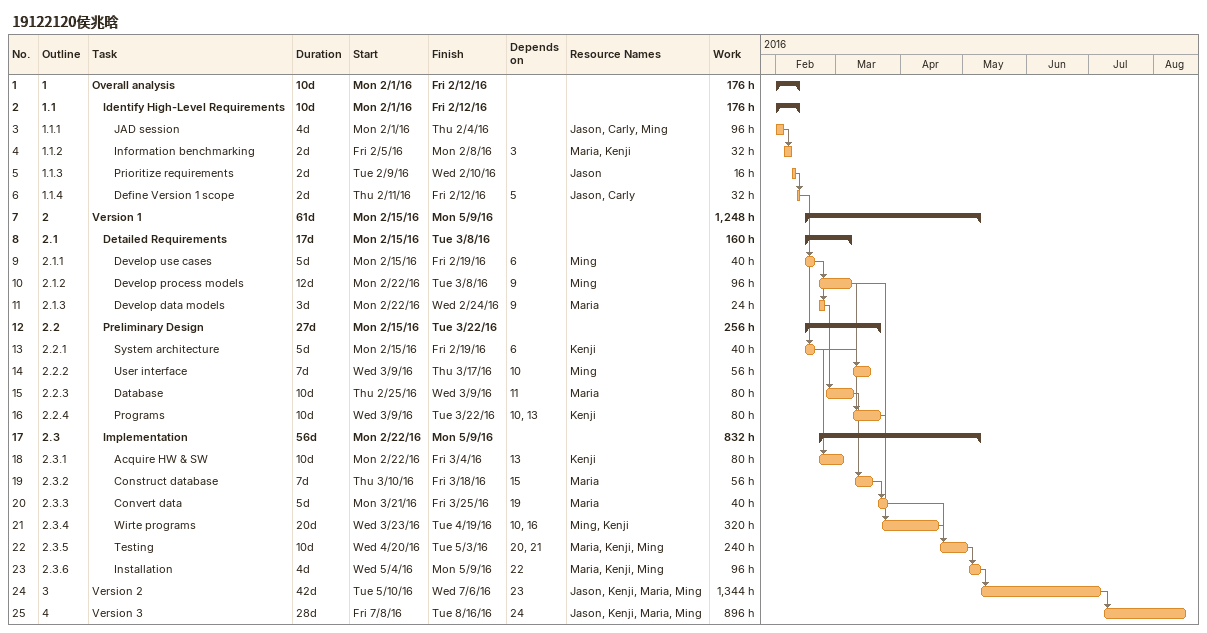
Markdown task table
19122120侯兆晗

| ID | WBS | Task | Duration | Start | Finish | Predecessors | Resources | Work (h) |
|---|---|---|---|---|---|---|---|---|
| 1 | 1 | **Overall analysis** | 10d | 2016-02-01 | 2016-02-12 |  |  | 176 |
| 2 | 1.1 | **Identify High-Level Requirements** | 10d | 2016-02-01 | 2016-02-12 |  |  | 176 |
| 3 | 1.1.1 | JAD session | 4d | 2016-02-01 | 2016-02-04 |  | Jason, Carly, Ming | 96 |
| 4 | 1.1.2 | Information benchmarking | 2d | 2016-02-05 | 2016-02-08 | 3 | Maria, Kenji | 32 |
| 5 | 1.1.3 | Prioritize requirements | 2d | 2016-02-09 | 2016-02-10 |  | Jason | 16 |
| 6 | 1.1.4 | Define Version 1 scope | 2d | 2016-02-11 | 2016-02-12 | 5 | Jason, Carly | 32 |
| 7 | 2 | **Version 1** | 61d | 2016-02-15 | 2016-05-09 |  |  | 1248 |
| 8 | 2.1 | **Detailed Requirements** | 17d | 2016-02-15 | 2016-03-08 |  |  | 160 |
| 9 | 2.1.1 | Develop use cases | 5d | 2016-02-15 | 2016-02-19 | 6 | Ming | 40 |
| 10 | 2.1.2 | Develop process models | 12d | 2016-02-22 | 2016-03-08 | 9 | Ming | 96 |
| 11 | 2.1.3 | Develop data models | 3d | 2016-02-22 | 2016-02-24 | 9 | Maria | 24 |
| 12 | 2.2 | **Preliminary Design** | 27d | 2016-02-15 | 2016-03-22 |  |  | 256 |
| 13 | 2.2.1 | System architecture | 5d | 2016-02-15 | 2016-02-19 | 6 | Kenji | 40 |
| 14 | 2.2.2 | User interface | 7d | 2016-03-09 | 2016-03-17 | 10 | Ming | 56 |
| 15 | 2.2.3 | Database | 10d | 2016-02-25 | 2016-03-09 | 11 | Maria | 80 |
| 16 | 2.2.4 | Programs | 10d | 2016-03-09 | 2016-03-22 | 10, 13 | Kenji | 80 |
| 17 | 2.3 | **Implementation** | 56d | 2016-02-22 | 2016-05-09 |  |  | 832 |
| 18 | 2.3.1 | Acquire HW & SW | 10d | 2016-02-22 | 2016-03-04 | 13 | Kenji | 80 |
| 19 | 2.3.2 | Construct database | 7d | 2016-03-10 | 2016-03-18 | 15 | Maria | 56 |
| 20 | 2.3.3 | Convert data | 5d | 2016-03-21 | 2016-03-25 | 19 | Maria | 40 |
| 21 | 2.3.4 | Wirte programs | 20d | 2016-03-23 | 2016-04-19 | 10, 16 | Ming, Kenji | 320 |
| 22 | 2.3.5 | Testing | 10d | 2016-04-20 | 2016-05-03 | 20, 21 | Maria, Kenji, Ming | 240 |
| 23 | 2.3.6 | Installation | 4d | 2016-05-04 | 2016-05-09 | 22 | Maria, Kenji, Ming | 96 |
| 24 | 3 | Version 2 | 42d | 2016-05-10 | 2016-07-06 | 23 | Jason, Kenji, Maria, Ming | 1344 |
| 25 | 4 | Version 3 | 28d | 2016-07-08 | 2016-08-16 | 24 | Jason, Kenji, Maria, Ming | 896 |
